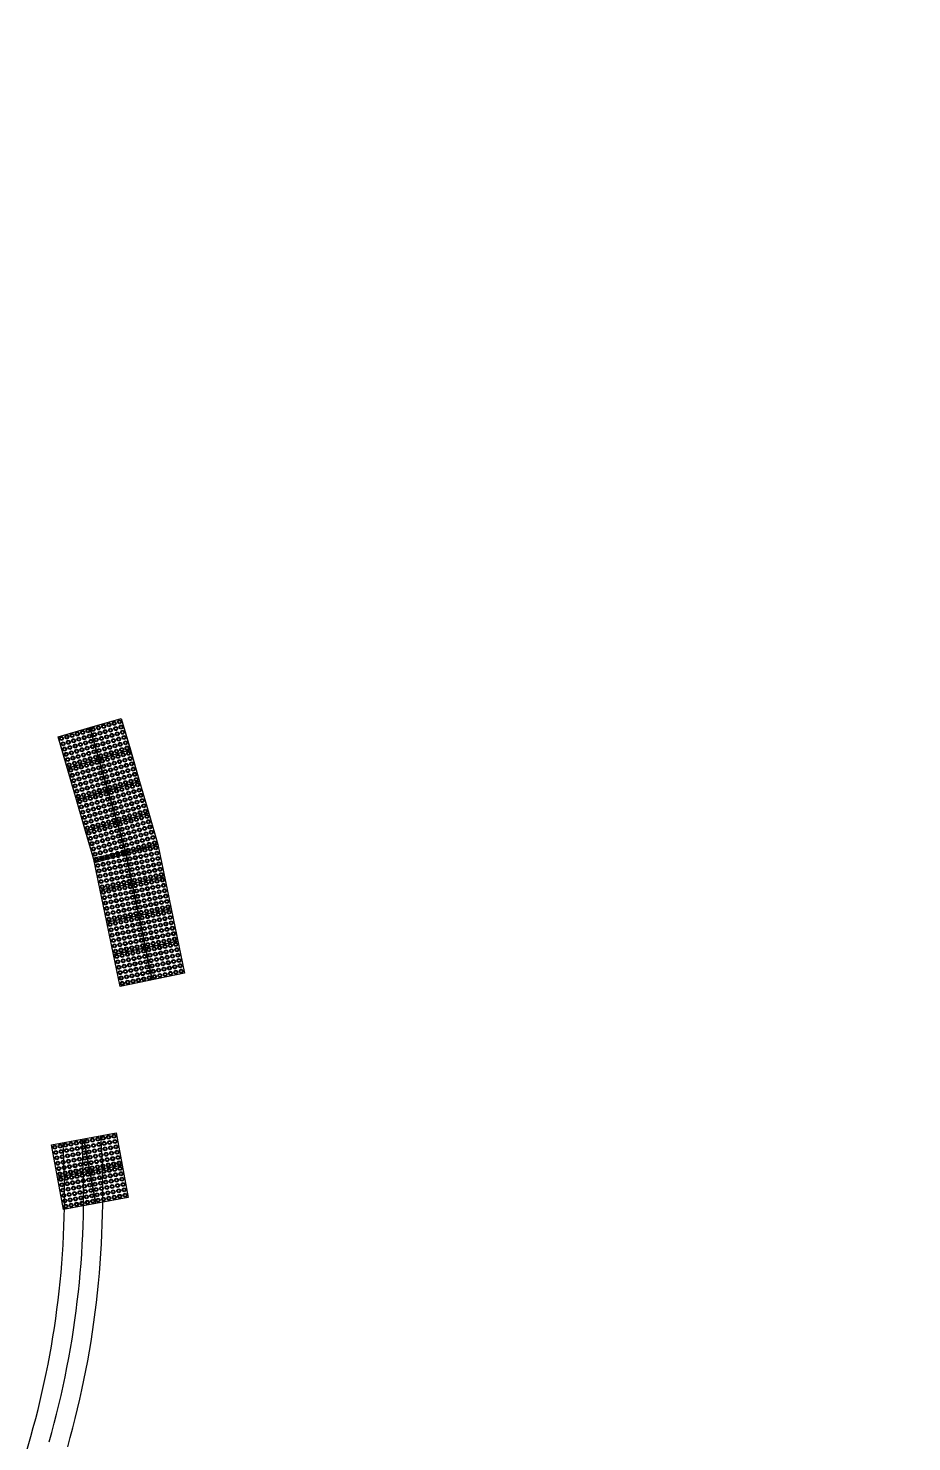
# Model space of a CAD drawing. Header units: millimetres. Extents: x 832728086 to 834530684, y 817551485 to 818349469.
# Drawn here: x 833124077 to 833132149, y 817878820 to 817891729 of the extents above; entities that cross this region are included whole.
import ezdxf

# ---------------------------------------------------------------- set-up
doc = ezdxf.new("R2010")
doc.units = ezdxf.units.MM
doc.header["$LTSCALE"] = 100
doc.layers.add('000-helpline', color=30, linetype='Continuous', lineweight=30, plot=False)
doc.layers.add('000-Tactile-l', color=8, linetype='Continuous')

# ---------------------------------------------------------------- blocks, each defined once
blk = doc.blocks.new('tactile')
at = {"layer": '000-helpline', "ltscale": 0.015}
for points in [[(834271.001, 817938.794), (834270.713, 817938.71), (834270.63, 817938.999), (834270.918, 817939.082)], [(834270.713, 817938.71), (834270.425, 817938.627), (834270.341, 817938.915), (834270.63, 817938.999)], [(834271.085, 817938.506), (834270.796, 817938.422), (834270.713, 817938.71), (834271.001, 817938.794)], [(834270.796, 817938.422), (834270.508, 817938.339), (834270.425, 817938.627), (834270.713, 817938.71)], [(834270.88, 817938.134), (834270.591, 817938.051), (834270.508, 817938.339), (834270.796, 817938.422)], [(834271.168, 817938.217), (834270.88, 817938.134), (834270.796, 817938.422), (834271.085, 817938.506)], [(834271.251, 817937.929), (834270.963, 817937.846), (834270.88, 817938.134), (834271.168, 817938.217)], [(834270.963, 817937.846), (834270.675, 817937.763), (834270.591, 817938.051), (834270.88, 817938.134)], [(834271.312, 817937.635), (834271.018, 817937.575), (834270.957, 817937.868), (834271.251, 817937.929)], [(834271.018, 817937.575), (834270.725, 817937.514), (834270.664, 817937.807), (834270.957, 817937.868)], [(834271.373, 817937.342), (834271.079, 817937.281), (834271.018, 817937.575), (834271.312, 817937.635)], [(834271.079, 817937.281), (834270.786, 817937.22), (834270.725, 817937.514), (834271.018, 817937.575)], [(834271.14, 817936.987), (834270.847, 817936.926), (834270.786, 817937.22), (834271.079, 817937.281)], [(834271.434, 817937.048), (834271.14, 817936.987), (834271.079, 817937.281), (834271.373, 817937.342)], [(834271.201, 817936.693), (834270.907, 817936.632), (834270.847, 817936.926), (834271.14, 817936.987)], [(834271.495, 817936.754), (834271.201, 817936.693), (834271.14, 817936.987), (834271.434, 817937.048)], [(834270.631, 817934.947), (834270.336, 817934.892), (834270.281, 817935.186), (834270.576, 817935.241)], [(834270.926, 817935.001), (834270.631, 817934.947), (834270.576, 817935.241), (834270.871, 817935.296)], [(834270.686, 817934.652), (834270.391, 817934.597), (834270.336, 817934.892), (834270.631, 817934.947)], [(834270.981, 817934.707), (834270.686, 817934.652), (834270.631, 817934.947), (834270.926, 817935.001)]]:
    blk.add_lwpolyline(points, close=True, dxfattribs=at)
at = {"layer": '000-Tactile-l'}
for points in [[(834270.918, 817939.082), (834271.085, 817938.506), (834270.508, 817938.339), (834270.341, 817938.915)], [(834271.085, 817938.506), (834271.251, 817937.929), (834270.675, 817937.763), (834270.508, 817938.339)], [(834271.251, 817937.929), (834271.373, 817937.342), (834270.786, 817937.22), (834270.664, 817937.807)], [(834271.373, 817937.342), (834271.495, 817936.754), (834270.907, 817936.632), (834270.786, 817937.22)], [(834270.871, 817935.296), (834270.981, 817934.707), (834270.391, 817934.597), (834270.281, 817935.186)]]:
    blk.add_lwpolyline(points, close=True, dxfattribs=at)
at = {"layer": '000-Tactile-l', "ltscale": 0.015}
for centre, radius in [((834270.853, 817939.037), 0.0175), ((834270.901, 817939.051), 0.0175), ((834270.901, 817939.051), 0.0125), ((834270.42, 817938.912), 0.0175), ((834270.42, 817938.912), 0.0125), ((834270.468, 817938.926), 0.0175), ((834270.468, 817938.926), 0.0125), ((834270.516, 817938.94), 0.0175), ((834270.516, 817938.94), 0.0125), ((834270.565, 817938.954), 0.0175), ((834270.565, 817938.954), 0.0125), ((834270.578, 817938.906), 0.0175), ((834270.613, 817938.968), 0.0175), ((834270.613, 817938.968), 0.0125), ((834270.626, 817938.92), 0.0175), ((834270.626, 817938.92), 0.0125), ((834270.661, 817938.982), 0.0175), ((834270.661, 817938.982), 0.0125), ((834270.674, 817938.934), 0.0175), ((834270.674, 817938.934), 0.0125), ((834270.709, 817938.995), 0.0175), ((834270.709, 817938.995), 0.0125), ((834270.723, 817938.947), 0.0175), ((834270.723, 817938.947), 0.0125), ((834270.757, 817939.009), 0.0175), ((834270.757, 817939.009), 0.0125), ((834270.771, 817938.961), 0.0175), ((834270.771, 817938.961), 0.0125), ((834270.784, 817938.913), 0.0175), ((834270.784, 817938.913), 0.0125), ((834270.805, 817939.023), 0.0175), ((834270.805, 817939.023), 0.0125), ((834270.819, 817938.975), 0.0175), ((834270.819, 817938.975), 0.0125), ((834270.832, 817938.927), 0.0175), ((834270.832, 817938.927), 0.0125), ((834270.853, 817939.037), 0.0125), ((834270.867, 817938.989), 0.0175), ((834270.867, 817938.989), 0.0125), ((834270.881, 817938.941), 0.0175), ((834270.881, 817938.941), 0.0125), ((834270.915, 817939.003), 0.0175), ((834270.915, 817939.003), 0.0125), ((834270.929, 817938.955), 0.0175), ((834270.929, 817938.955), 0.0125), ((834270.942, 817938.907), 0.0175), ((834270.372, 817938.898), 0.0175), ((834270.372, 817938.898), 0.0125), ((834270.386, 817938.85), 0.0175), ((834270.386, 817938.85), 0.0125), ((834270.4, 817938.802), 0.0175), ((834270.4, 817938.802), 0.0125), ((834270.434, 817938.864), 0.0175), ((834270.434, 817938.864), 0.0125), ((834270.448, 817938.816), 0.0175), ((834270.448, 817938.816), 0.0125), ((834270.482, 817938.878), 0.0175), ((834270.482, 817938.878), 0.0125), ((834270.496, 817938.83), 0.0175), ((834270.496, 817938.83), 0.0125), ((834270.51, 817938.782), 0.0175), ((834270.51, 817938.782), 0.0125), ((834270.53, 817938.892), 0.0175), ((834270.53, 817938.892), 0.0125), ((834270.544, 817938.844), 0.0175), ((834270.544, 817938.844), 0.0125), ((834270.558, 817938.796), 0.0175), ((834270.558, 817938.796), 0.0125), ((834270.578, 817938.906), 0.0125), ((834270.592, 817938.858), 0.0175), ((834270.592, 817938.858), 0.0125), ((834270.606, 817938.81), 0.0175), ((834270.606, 817938.81), 0.0125), ((834270.64, 817938.872), 0.0175), ((834270.64, 817938.872), 0.0125), ((834270.654, 817938.824), 0.0175), ((834270.654, 817938.824), 0.0125), ((834270.688, 817938.886), 0.0175), ((834270.688, 817938.886), 0.0125), ((834270.702, 817938.837), 0.0175), ((834270.702, 817938.837), 0.0125), ((834270.716, 817938.789), 0.0175), ((834270.716, 817938.789), 0.0125), ((834270.736, 817938.899), 0.0175), ((834270.736, 817938.899), 0.0125), ((834270.75, 817938.851), 0.0175), ((834270.75, 817938.851), 0.0125), ((834270.764, 817938.803), 0.0175), ((834270.764, 817938.803), 0.0125), ((834270.798, 817938.865), 0.0175), ((834270.798, 817938.865), 0.0125), ((834270.812, 817938.817), 0.0175), ((834270.812, 817938.817), 0.0125), ((834270.846, 817938.879), 0.0175), ((834270.846, 817938.879), 0.0125), ((834270.86, 817938.831), 0.0175), ((834270.86, 817938.831), 0.0125), ((834270.874, 817938.783), 0.0175), ((834270.874, 817938.783), 0.0125), ((834270.894, 817938.893), 0.0175), ((834270.894, 817938.893), 0.0125), ((834270.908, 817938.845), 0.0175), ((834270.908, 817938.845), 0.0125), ((834270.922, 817938.797), 0.0175), ((834270.922, 817938.797), 0.0125), ((834270.942, 817938.907), 0.0125), ((834270.956, 817938.859), 0.0175), ((834270.956, 817938.859), 0.0125), ((834270.97, 817938.811), 0.0175), ((834270.97, 817938.811), 0.0125), ((834270.414, 817938.754), 0.0175), ((834270.414, 817938.754), 0.0125), ((834270.428, 817938.706), 0.0175), ((834270.428, 817938.706), 0.0125), ((834270.442, 817938.658), 0.0175), ((834270.442, 817938.658), 0.0125), ((834270.462, 817938.768), 0.0175), ((834270.462, 817938.768), 0.0125), ((834270.476, 817938.72), 0.0175), ((834270.476, 817938.72), 0.0125), ((834270.49, 817938.672), 0.0175), ((834270.49, 817938.672), 0.0125), ((834270.524, 817938.734), 0.0175), ((834270.524, 817938.734), 0.0125), ((834270.538, 817938.686), 0.0175), ((834270.538, 817938.686), 0.0125), ((834270.572, 817938.748), 0.0175), ((834270.572, 817938.748), 0.0125), ((834270.586, 817938.7), 0.0175), ((834270.586, 817938.7), 0.0125), ((834270.6, 817938.652), 0.0175), ((834270.62, 817938.762), 0.0175), ((834270.62, 817938.762), 0.0125), ((834270.634, 817938.714), 0.0175), ((834270.634, 817938.714), 0.0125), ((834270.648, 817938.666), 0.0175), ((834270.648, 817938.666), 0.0125), ((834270.668, 817938.776), 0.0175), ((834270.668, 817938.776), 0.0125), ((834270.682, 817938.728), 0.0175), ((834270.682, 817938.728), 0.0125), ((834270.696, 817938.679), 0.0175), ((834270.696, 817938.679), 0.0125), ((834270.73, 817938.741), 0.0175), ((834270.73, 817938.741), 0.0125), ((834270.744, 817938.693), 0.0175), ((834270.744, 817938.693), 0.0125), ((834270.778, 817938.755), 0.0175), ((834270.778, 817938.755), 0.0125), ((834270.792, 817938.707), 0.0175), ((834270.792, 817938.707), 0.0125), ((834270.806, 817938.659), 0.0175), ((834270.806, 817938.659), 0.0125), ((834270.826, 817938.769), 0.0175), ((834270.826, 817938.769), 0.0125), ((834270.84, 817938.721), 0.0175), ((834270.84, 817938.721), 0.0125), ((834270.854, 817938.673), 0.0175), ((834270.854, 817938.673), 0.0125), ((834270.888, 817938.735), 0.0175), ((834270.888, 817938.735), 0.0125), ((834270.902, 817938.687), 0.0175), ((834270.902, 817938.687), 0.0125), ((834270.936, 817938.749), 0.0175), ((834270.936, 817938.749), 0.0125), ((834270.95, 817938.701), 0.0175), ((834270.95, 817938.701), 0.0125), ((834270.964, 817938.653), 0.0175), ((834270.964, 817938.653), 0.0125), ((834270.984, 817938.763), 0.0175), ((834270.984, 817938.763), 0.0125), ((834270.998, 817938.715), 0.0175), ((834270.998, 817938.715), 0.0125), ((834271.012, 817938.667), 0.0175), ((834271.012, 817938.667), 0.0125), ((834270.456, 817938.61), 0.0175), ((834270.456, 817938.61), 0.0125), ((834270.47, 817938.562), 0.0175), ((834270.47, 817938.562), 0.0125), ((834270.504, 817938.624), 0.0175), ((834270.504, 817938.624), 0.0125), ((834270.518, 817938.576), 0.0175), ((834270.518, 817938.576), 0.0125), ((834270.532, 817938.528), 0.0175), ((834270.532, 817938.528), 0.0125), ((834270.552, 817938.638), 0.0175), ((834270.552, 817938.638), 0.0125), ((834270.566, 817938.59), 0.0175), ((834270.566, 817938.59), 0.0125), ((834270.58, 817938.542), 0.0175), ((834270.58, 817938.542), 0.0125), ((834270.6, 817938.652), 0.0125), ((834270.614, 817938.604), 0.0175), ((834270.614, 817938.604), 0.0125), ((834270.628, 817938.556), 0.0175), ((834270.628, 817938.556), 0.0125), ((834270.662, 817938.618), 0.0175), ((834270.662, 817938.618), 0.0125), ((834270.676, 817938.57), 0.0175), ((834270.676, 817938.57), 0.0125), ((834270.69, 817938.522), 0.0175), ((834270.71, 817938.631), 0.0175), ((834270.71, 817938.631), 0.0125), ((834270.724, 817938.583), 0.0175), ((834270.724, 817938.583), 0.0125), ((834270.738, 817938.535), 0.0175), ((834270.738, 817938.535), 0.0125), ((834270.758, 817938.645), 0.0175), ((834270.758, 817938.645), 0.0125), ((834270.772, 817938.597), 0.0175), ((834270.772, 817938.597), 0.0125), ((834270.786, 817938.549), 0.0175), ((834270.786, 817938.549), 0.0125), ((834270.82, 817938.611), 0.0175), ((834270.82, 817938.611), 0.0125), ((834270.834, 817938.563), 0.0175), ((834270.834, 817938.563), 0.0125), ((834270.868, 817938.625), 0.0175), ((834270.868, 817938.625), 0.0125), ((834270.882, 817938.577), 0.0175), ((834270.882, 817938.577), 0.0125), ((834270.896, 817938.529), 0.0175), ((834270.896, 817938.529), 0.0125), ((834270.916, 817938.639), 0.0175), ((834270.916, 817938.639), 0.0125), ((834270.93, 817938.591), 0.0175), ((834270.93, 817938.591), 0.0125), ((834270.944, 817938.543), 0.0175), ((834270.944, 817938.543), 0.0125), ((834270.978, 817938.605), 0.0175), ((834270.978, 817938.605), 0.0125), ((834270.992, 817938.557), 0.0175), ((834270.992, 817938.557), 0.0125), ((834271.026, 817938.619), 0.0175), ((834271.026, 817938.619), 0.0125), ((834271.04, 817938.571), 0.0175), ((834271.04, 817938.571), 0.0125), ((834271.054, 817938.523), 0.0175), ((834270.484, 817938.514), 0.0175), ((834270.484, 817938.514), 0.0125), ((834270.497, 817938.466), 0.0175), ((834270.497, 817938.466), 0.0125), ((834270.511, 817938.418), 0.0175), ((834270.511, 817938.418), 0.0125), ((834270.545, 817938.48), 0.0175), ((834270.545, 817938.48), 0.0125), ((834270.559, 817938.432), 0.0175), ((834270.559, 817938.432), 0.0125), ((834270.593, 817938.494), 0.0175), ((834270.593, 817938.494), 0.0125), ((834270.607, 817938.446), 0.0175), ((834270.607, 817938.446), 0.0125), ((834270.621, 817938.398), 0.0175), ((834270.621, 817938.398), 0.0125), ((834270.642, 817938.508), 0.0175), ((834270.642, 817938.508), 0.0125), ((834270.655, 817938.46), 0.0175), ((834270.655, 817938.46), 0.0125), ((834270.669, 817938.412), 0.0175), ((834270.669, 817938.412), 0.0125), ((834270.69, 817938.522), 0.0125), ((834270.703, 817938.473), 0.0175), ((834270.703, 817938.473), 0.0125), ((834270.717, 817938.425), 0.0175), ((834270.717, 817938.425), 0.0125), ((834270.751, 817938.487), 0.0175), ((834270.751, 817938.487), 0.0125), ((834270.765, 817938.439), 0.0175), ((834270.765, 817938.439), 0.0125), ((834270.779, 817938.391), 0.0175), ((834270.8, 817938.501), 0.0175), ((834270.8, 817938.501), 0.0125), ((834270.813, 817938.453), 0.0175), ((834270.813, 817938.453), 0.0125), ((834270.827, 817938.405), 0.0175), ((834270.827, 817938.405), 0.0125), ((834270.848, 817938.515), 0.0175), ((834270.848, 817938.515), 0.0125), ((834270.861, 817938.467), 0.0175), ((834270.861, 817938.467), 0.0125), ((834270.875, 817938.419), 0.0175), ((834270.875, 817938.419), 0.0125), ((834270.909, 817938.481), 0.0175), ((834270.909, 817938.481), 0.0125), ((834270.923, 817938.433), 0.0175), ((834270.923, 817938.433), 0.0125), ((834270.957, 817938.495), 0.0175), ((834270.957, 817938.495), 0.0125), ((834270.971, 817938.447), 0.0175), ((834270.971, 817938.447), 0.0125), ((834270.985, 817938.399), 0.0175), ((834270.985, 817938.399), 0.0125), ((834271.006, 817938.509), 0.0175), ((834271.006, 817938.509), 0.0125), ((834271.019, 817938.461), 0.0175), ((834271.019, 817938.461), 0.0125), ((834271.033, 817938.413), 0.0175), ((834271.033, 817938.413), 0.0125), ((834271.054, 817938.523), 0.0125), ((834271.067, 817938.475), 0.0175), ((834271.067, 817938.475), 0.0125), ((834271.081, 817938.427), 0.0175), ((834271.081, 817938.427), 0.0125), ((834270.525, 817938.37), 0.0175), ((834270.525, 817938.37), 0.0125), ((834270.539, 817938.322), 0.0175), ((834270.539, 817938.322), 0.0125), ((834270.553, 817938.274), 0.0175), ((834270.553, 817938.274), 0.0125), ((834270.573, 817938.384), 0.0175), ((834270.573, 817938.384), 0.0125), ((834270.587, 817938.336), 0.0175), ((834270.587, 817938.336), 0.0125), ((834270.601, 817938.288), 0.0175), ((834270.601, 817938.288), 0.0125), ((834270.635, 817938.35), 0.0175), ((834270.635, 817938.35), 0.0125), ((834270.649, 817938.302), 0.0175), ((834270.649, 817938.302), 0.0125), ((834270.683, 817938.364), 0.0175), ((834270.683, 817938.364), 0.0125), ((834270.697, 817938.315), 0.0175), ((834270.697, 817938.315), 0.0125), ((834270.711, 817938.267), 0.0175), ((834270.711, 817938.267), 0.0125), ((834270.731, 817938.377), 0.0175), ((834270.731, 817938.377), 0.0125), ((834270.745, 817938.329), 0.0175), ((834270.745, 817938.329), 0.0125), ((834270.759, 817938.281), 0.0175), ((834270.759, 817938.281), 0.0125), ((834270.779, 817938.391), 0.0125), ((834270.793, 817938.343), 0.0175), ((834270.793, 817938.343), 0.0125), ((834270.807, 817938.295), 0.0175), ((834270.807, 817938.295), 0.0125), ((834270.841, 817938.357), 0.0175), ((834270.841, 817938.357), 0.0125), ((834270.855, 817938.309), 0.0175), ((834270.855, 817938.309), 0.0125), ((834270.869, 817938.261), 0.0175), ((834270.889, 817938.371), 0.0175), ((834270.889, 817938.371), 0.0125), ((834270.903, 817938.323), 0.0175), ((834270.903, 817938.323), 0.0125), ((834270.917, 817938.275), 0.0175), ((834270.917, 817938.275), 0.0125), ((834270.937, 817938.385), 0.0175), ((834270.937, 817938.385), 0.0125), ((834270.951, 817938.337), 0.0175), ((834270.951, 817938.337), 0.0125), ((834270.965, 817938.289), 0.0175), ((834270.965, 817938.289), 0.0125), ((834270.999, 817938.351), 0.0175), ((834270.999, 817938.351), 0.0125), ((834271.013, 817938.303), 0.0175), ((834271.013, 817938.303), 0.0125), ((834271.047, 817938.365), 0.0175), ((834271.047, 817938.365), 0.0125), ((834271.061, 817938.317), 0.0175), ((834271.061, 817938.317), 0.0125), ((834271.075, 817938.269), 0.0175), ((834271.075, 817938.269), 0.0125), ((834271.095, 817938.379), 0.0175), ((834271.095, 817938.379), 0.0125), ((834271.109, 817938.331), 0.0175), ((834271.109, 817938.331), 0.0125), ((834271.123, 817938.283), 0.0175), ((834271.123, 817938.283), 0.0125), ((834270.567, 817938.226), 0.0175), ((834270.567, 817938.226), 0.0125), ((834270.581, 817938.178), 0.0175), ((834270.581, 817938.178), 0.0125), ((834270.615, 817938.24), 0.0175), ((834270.615, 817938.24), 0.0125), ((834270.629, 817938.192), 0.0175), ((834270.629, 817938.192), 0.0125), ((834270.643, 817938.144), 0.0175), ((834270.643, 817938.144), 0.0125), ((834270.663, 817938.254), 0.0175), ((834270.663, 817938.254), 0.0125), ((834270.677, 817938.206), 0.0175), ((834270.677, 817938.206), 0.0125), ((834270.691, 817938.158), 0.0175), ((834270.691, 817938.158), 0.0125), ((834270.725, 817938.219), 0.0175), ((834270.725, 817938.219), 0.0125), ((834270.739, 817938.171), 0.0175), ((834270.739, 817938.171), 0.0125), ((834270.773, 817938.233), 0.0175), ((834270.773, 817938.233), 0.0125), ((834270.787, 817938.185), 0.0175), ((834270.787, 817938.185), 0.0125), ((834270.801, 817938.137), 0.0175), ((834270.801, 817938.137), 0.0125), ((834270.821, 817938.247), 0.0175), ((834270.821, 817938.247), 0.0125), ((834270.835, 817938.199), 0.0175), ((834270.835, 817938.199), 0.0125), ((834270.849, 817938.151), 0.0175), ((834270.849, 817938.151), 0.0125), ((834270.869, 817938.261), 0.0125), ((834270.883, 817938.213), 0.0175), ((834270.883, 817938.213), 0.0125), ((834270.897, 817938.165), 0.0175), ((834270.897, 817938.165), 0.0125), ((834270.931, 817938.227), 0.0175), ((834270.931, 817938.227), 0.0125), ((834270.945, 817938.179), 0.0175), ((834270.945, 817938.179), 0.0125), ((834270.959, 817938.131), 0.0175), ((834270.979, 817938.241), 0.0175), ((834270.979, 817938.241), 0.0125), ((834270.993, 817938.193), 0.0175), ((834270.993, 817938.193), 0.0125), ((834271.007, 817938.145), 0.0175), ((834271.007, 817938.145), 0.0125), ((834271.027, 817938.255), 0.0175), ((834271.027, 817938.255), 0.0125), ((834271.041, 817938.207), 0.0175), ((834271.041, 817938.207), 0.0125), ((834271.055, 817938.159), 0.0175), ((834271.055, 817938.159), 0.0125), ((834271.089, 817938.221), 0.0175), ((834271.089, 817938.221), 0.0125), ((834271.103, 817938.173), 0.0175), ((834271.103, 817938.173), 0.0125), ((834271.137, 817938.234), 0.0175), ((834271.137, 817938.234), 0.0125), ((834271.151, 817938.186), 0.0175), ((834271.151, 817938.186), 0.0125), ((834271.165, 817938.138), 0.0175), ((834271.165, 817938.138), 0.0125), ((834270.595, 817938.13), 0.0175), ((834270.595, 817938.13), 0.0125), ((834270.609, 817938.082), 0.0175), ((834270.609, 817938.082), 0.0125), ((834270.622, 817938.034), 0.0175), ((834270.622, 817938.034), 0.0125), ((834270.657, 817938.096), 0.0175), ((834270.657, 817938.096), 0.0125), ((834270.67, 817938.048), 0.0175), ((834270.67, 817938.048), 0.0125), ((834270.705, 817938.109), 0.0175), ((834270.705, 817938.109), 0.0125), ((834270.719, 817938.061), 0.0175), ((834270.719, 817938.061), 0.0125), ((834270.732, 817938.013), 0.0175), ((834270.732, 817938.013), 0.0125), ((834270.753, 817938.123), 0.0175), ((834270.753, 817938.123), 0.0125), ((834270.767, 817938.075), 0.0175), ((834270.767, 817938.075), 0.0125), ((834270.78, 817938.027), 0.0175), ((834270.78, 817938.027), 0.0125), ((834270.815, 817938.089), 0.0175), ((834270.815, 817938.089), 0.0125), ((834270.828, 817938.041), 0.0175), ((834270.828, 817938.041), 0.0125), ((834270.863, 817938.103), 0.0175), ((834270.863, 817938.103), 0.0125), ((834270.876, 817938.055), 0.0175), ((834270.876, 817938.055), 0.0125), ((834270.89, 817938.007), 0.0175), ((834270.89, 817938.007), 0.0125), ((834270.911, 817938.117), 0.0175), ((834270.911, 817938.117), 0.0125), ((834270.925, 817938.069), 0.0175), ((834270.925, 817938.069), 0.0125), ((834270.938, 817938.021), 0.0175), ((834270.938, 817938.021), 0.0125), ((834270.959, 817938.131), 0.0125), ((834270.973, 817938.083), 0.0175), ((834270.973, 817938.083), 0.0125), ((834270.986, 817938.035), 0.0175), ((834270.986, 817938.035), 0.0125), ((834271.021, 817938.097), 0.0175), ((834271.021, 817938.097), 0.0125), ((834271.034, 817938.049), 0.0175), ((834271.034, 817938.049), 0.0125), ((834271.069, 817938.111), 0.0175), ((834271.069, 817938.111), 0.0125), ((834271.083, 817938.063), 0.0175), ((834271.083, 817938.063), 0.0125), ((834271.096, 817938.015), 0.0175), ((834271.096, 817938.015), 0.0125), ((834271.117, 817938.125), 0.0175), ((834271.117, 817938.125), 0.0125), ((834271.131, 817938.077), 0.0175), ((834271.131, 817938.077), 0.0125), ((834271.144, 817938.028), 0.0175), ((834271.144, 817938.028), 0.0125), ((834271.179, 817938.09), 0.0175), ((834271.179, 817938.09), 0.0125), ((834271.192, 817938.042), 0.0175), ((834271.192, 817938.042), 0.0125), ((834270.636, 817937.986), 0.0175), ((834270.636, 817937.986), 0.0125), ((834270.65, 817937.938), 0.0175), ((834270.65, 817937.938), 0.0125), ((834270.664, 817937.89), 0.0175), ((834270.664, 817937.89), 0.0125), ((834270.684, 817938), 0.0175), ((834270.684, 817938), 0.0125), ((834270.698, 817937.951), 0.0175), ((834270.698, 817937.951), 0.0125), ((834270.712, 817937.903), 0.0175), ((834270.712, 817937.903), 0.0125), ((834270.746, 817937.965), 0.0175), ((834270.746, 817937.965), 0.0125), ((834270.76, 817937.917), 0.0175), ((834270.76, 817937.917), 0.0125), ((834270.794, 817937.979), 0.0175), ((834270.794, 817937.979), 0.0125), ((834270.808, 817937.931), 0.0175), ((834270.808, 817937.931), 0.0125), ((834270.822, 817937.883), 0.0175), ((834270.822, 817937.883), 0.0125), ((834270.842, 817937.993), 0.0175), ((834270.842, 817937.993), 0.0125), ((834270.856, 817937.945), 0.0175), ((834270.856, 817937.945), 0.0125), ((834270.87, 817937.897), 0.0175), ((834270.87, 817937.897), 0.0125), ((834270.904, 817937.959), 0.0175), ((834270.904, 817937.959), 0.0125), ((834270.918, 817937.911), 0.0175), ((834270.918, 817937.911), 0.0125), ((834270.952, 817937.973), 0.0175), ((834270.952, 817937.973), 0.0125), ((834270.966, 817937.925), 0.0175), ((834270.966, 817937.925), 0.0125), ((834270.98, 817937.877), 0.0175), ((834271, 817937.987), 0.0175), ((834271, 817937.987), 0.0125), ((834271.014, 817937.939), 0.0175), ((834271.014, 817937.939), 0.0125), ((834271.028, 817937.891), 0.0175), ((834271.028, 817937.891), 0.0125), ((834271.048, 817938.001), 0.0175), ((834271.048, 817938.001), 0.0125), ((834271.062, 817937.953), 0.0175), ((834271.062, 817937.953), 0.0125), ((834271.076, 817937.905), 0.0175), ((834271.076, 817937.905), 0.0125), ((834271.11, 817937.967), 0.0175), ((834271.11, 817937.967), 0.0125), ((834271.124, 817937.919), 0.0175), ((834271.124, 817937.919), 0.0125), ((834271.134, 817937.879), 0.0175), ((834271.134, 817937.879), 0.0125), ((834271.158, 817937.98), 0.0175), ((834271.158, 817937.98), 0.0125), ((834271.172, 817937.932), 0.0175), ((834271.172, 817937.932), 0.0125), ((834271.183, 817937.89), 0.0175), ((834271.183, 817937.89), 0.0125), ((834271.206, 817937.994), 0.0175), ((834271.206, 817937.994), 0.0125), ((834271.22, 817937.946), 0.0175), ((834271.22, 817937.946), 0.0125), ((834271.232, 817937.9), 0.0175), ((834271.232, 817937.9), 0.0125), ((834270.678, 817937.842), 0.0175), ((834270.678, 817937.842), 0.0125), ((834270.692, 817937.793), 0.0175), ((834270.693, 817937.788), 0.0175), ((834270.692, 817937.793), 0.0125), ((834270.693, 817937.788), 0.0125), ((834270.726, 817937.855), 0.0175), ((834270.726, 817937.855), 0.0125), ((834270.74, 817937.807), 0.0175), ((834270.742, 817937.798), 0.0175), ((834270.74, 817937.807), 0.0125), ((834270.742, 817937.798), 0.0125), ((834270.752, 817937.749), 0.0175), ((834270.752, 817937.749), 0.0125), ((834270.774, 817937.869), 0.0175), ((834270.774, 817937.869), 0.0125), ((834270.788, 817937.821), 0.0175), ((834270.791, 817937.808), 0.0175), ((834270.788, 817937.821), 0.0125), ((834270.791, 817937.808), 0.0125), ((834270.801, 817937.759), 0.0175), ((834270.801, 817937.759), 0.0125), ((834270.836, 817937.835), 0.0175), ((834270.84, 817937.818), 0.0175), ((834270.836, 817937.835), 0.0125), ((834270.84, 817937.818), 0.0125), ((834270.85, 817937.769), 0.0175), ((834270.85, 817937.769), 0.0125), ((834270.884, 817937.849), 0.0175), ((834270.884, 817937.849), 0.0125), ((834270.889, 817937.829), 0.0175), ((834270.889, 817937.829), 0.0125), ((834270.899, 817937.78), 0.0175), ((834270.899, 817937.78), 0.0125), ((834270.932, 817937.863), 0.0175), ((834270.932, 817937.863), 0.0125), ((834270.938, 817937.839), 0.0175), ((834270.938, 817937.839), 0.0125), ((834270.948, 817937.79), 0.0175), ((834270.948, 817937.79), 0.0125), ((834270.98, 817937.877), 0.0125), ((834270.987, 817937.849), 0.0175), ((834270.987, 817937.849), 0.0125), ((834270.997, 817937.8), 0.0175), ((834270.997, 817937.8), 0.0125), ((834271.007, 817937.751), 0.0175), ((834271.007, 817937.751), 0.0125), ((834271.036, 817937.859), 0.0175), ((834271.036, 817937.859), 0.0125), ((834271.046, 817937.81), 0.0175), ((834271.046, 817937.81), 0.0125), ((834271.056, 817937.761), 0.0175), ((834271.056, 817937.761), 0.0125), ((834271.085, 817937.869), 0.0175), ((834271.085, 817937.869), 0.0125), ((834271.095, 817937.82), 0.0175), ((834271.095, 817937.82), 0.0125), ((834271.105, 817937.771), 0.0175), ((834271.105, 817937.771), 0.0125), ((834271.144, 817937.83), 0.0175), ((834271.144, 817937.83), 0.0125), ((834271.154, 817937.781), 0.0175), ((834271.154, 817937.781), 0.0125), ((834271.193, 817937.841), 0.0175), ((834271.193, 817937.841), 0.0125), ((834271.203, 817937.792), 0.0175), ((834271.203, 817937.792), 0.0125), ((834271.242, 817937.851), 0.0175), ((834271.242, 817937.851), 0.0125), ((834271.252, 817937.802), 0.0175), ((834271.252, 817937.802), 0.0125), ((834271.262, 817937.753), 0.0175), ((834271.262, 817937.753), 0.0125), ((834270.703, 817937.739), 0.0175), ((834270.703, 817937.739), 0.0125), ((834270.714, 817937.69), 0.0175), ((834270.714, 817937.69), 0.0125), ((834270.724, 817937.641), 0.0175), ((834270.724, 817937.641), 0.0125), ((834270.763, 817937.7), 0.0175), ((834270.763, 817937.7), 0.0125), ((834270.773, 817937.651), 0.0175), ((834270.773, 817937.651), 0.0125), ((834270.811, 817937.71), 0.0175), ((834270.811, 817937.71), 0.0125), ((834270.822, 817937.661), 0.0175), ((834270.822, 817937.661), 0.0125), ((834270.86, 817937.721), 0.0175), ((834270.86, 817937.721), 0.0125), ((834270.871, 817937.672), 0.0175), ((834270.871, 817937.672), 0.0125), ((834270.881, 817937.623), 0.0175), ((834270.881, 817937.623), 0.0125), ((834270.909, 817937.731), 0.0175), ((834270.909, 817937.731), 0.0125), ((834270.92, 817937.682), 0.0175), ((834270.92, 817937.682), 0.0125), ((834270.93, 817937.633), 0.0175), ((834270.93, 817937.633), 0.0125), ((834270.958, 817937.741), 0.0175), ((834270.958, 817937.741), 0.0125), ((834270.968, 817937.692), 0.0175), ((834270.968, 817937.692), 0.0125), ((834270.979, 817937.643), 0.0175), ((834270.979, 817937.643), 0.0125), ((834271.017, 817937.702), 0.0175), ((834271.017, 817937.702), 0.0125), ((834271.028, 817937.653), 0.0175), ((834271.028, 817937.653), 0.0125), ((834271.066, 817937.712), 0.0175), ((834271.066, 817937.712), 0.0125), ((834271.077, 817937.663), 0.0175), ((834271.077, 817937.663), 0.0125), ((834271.087, 817937.614), 0.0175), ((834271.115, 817937.722), 0.0175), ((834271.115, 817937.722), 0.0125), ((834271.126, 817937.673), 0.0175), ((834271.126, 817937.673), 0.0125), ((834271.136, 817937.624), 0.0175), ((834271.136, 817937.624), 0.0125), ((834271.164, 817937.732), 0.0175), ((834271.164, 817937.732), 0.0125), ((834271.174, 817937.684), 0.0175), ((834271.174, 817937.684), 0.0125), ((834271.185, 817937.635), 0.0175), ((834271.185, 817937.635), 0.0125), ((834271.213, 817937.743), 0.0175), ((834271.213, 817937.743), 0.0125), ((834271.223, 817937.694), 0.0175), ((834271.223, 817937.694), 0.0125), ((834271.234, 817937.645), 0.0175), ((834271.234, 817937.645), 0.0125), ((834271.272, 817937.704), 0.0175), ((834271.272, 817937.704), 0.0125), ((834271.283, 817937.655), 0.0175), ((834271.283, 817937.655), 0.0125), ((834270.734, 817937.592), 0.0175), ((834270.734, 817937.592), 0.0125), ((834270.744, 817937.543), 0.0175), ((834270.744, 817937.543), 0.0125), ((834270.754, 817937.494), 0.0175), ((834270.754, 817937.494), 0.0125), ((834270.783, 817937.602), 0.0175), ((834270.783, 817937.602), 0.0125), ((834270.793, 817937.553), 0.0175), ((834270.793, 817937.553), 0.0125), ((834270.803, 817937.504), 0.0175), ((834270.803, 817937.504), 0.0125), ((834270.832, 817937.612), 0.0175), ((834270.832, 817937.612), 0.0125), ((834270.842, 817937.563), 0.0175), ((834270.842, 817937.563), 0.0125), ((834270.852, 817937.515), 0.0175), ((834270.852, 817937.515), 0.0125), ((834270.891, 817937.574), 0.0175), ((834270.891, 817937.574), 0.0125), ((834270.901, 817937.525), 0.0175), ((834270.901, 817937.525), 0.0125), ((834270.94, 817937.584), 0.0175), ((834270.94, 817937.584), 0.0125), ((834270.95, 817937.535), 0.0175), ((834270.95, 817937.535), 0.0125), ((834270.96, 817937.486), 0.0175), ((834270.989, 817937.594), 0.0175), ((834270.989, 817937.594), 0.0125), ((834270.999, 817937.545), 0.0175), ((834270.999, 817937.545), 0.0125), ((834271.009, 817937.496), 0.0175), ((834271.009, 817937.496), 0.0125), ((834271.038, 817937.604), 0.0175), ((834271.038, 817937.604), 0.0125), ((834271.048, 817937.555), 0.0175), ((834271.048, 817937.555), 0.0125), ((834271.058, 817937.506), 0.0175), ((834271.058, 817937.506), 0.0125), ((834271.087, 817937.614), 0.0125), ((834271.097, 817937.565), 0.0175), ((834271.097, 817937.565), 0.0125), ((834271.107, 817937.516), 0.0175), ((834271.107, 817937.516), 0.0125), ((834271.146, 817937.575), 0.0175), ((834271.146, 817937.575), 0.0125), ((834271.156, 817937.527), 0.0175), ((834271.156, 817937.527), 0.0125), ((834271.195, 817937.586), 0.0175), ((834271.195, 817937.586), 0.0125), ((834271.205, 817937.537), 0.0175), ((834271.205, 817937.537), 0.0125), ((834271.215, 817937.488), 0.0175), ((834271.244, 817937.596), 0.0175), ((834271.244, 817937.596), 0.0125), ((834271.254, 817937.547), 0.0175), ((834271.254, 817937.547), 0.0125), ((834271.264, 817937.498), 0.0175), ((834271.264, 817937.498), 0.0125), ((834271.293, 817937.606), 0.0175), ((834271.293, 817937.606), 0.0125), ((834271.303, 817937.557), 0.0175), ((834271.303, 817937.557), 0.0125), ((834271.313, 817937.508), 0.0175), ((834271.313, 817937.508), 0.0125), ((834270.764, 817937.445), 0.0175), ((834270.764, 817937.445), 0.0125), ((834270.774, 817937.396), 0.0175), ((834270.774, 817937.396), 0.0125), ((834270.813, 817937.455), 0.0175), ((834270.813, 817937.455), 0.0125), ((834270.823, 817937.406), 0.0175), ((834270.823, 817937.406), 0.0125), ((834270.834, 817937.358), 0.0175), ((834270.862, 817937.466), 0.0175), ((834270.862, 817937.466), 0.0125), ((834270.872, 817937.417), 0.0175), ((834270.872, 817937.417), 0.0125), ((834270.883, 817937.368), 0.0175), ((834270.883, 817937.368), 0.0125), ((834270.911, 817937.476), 0.0175), ((834270.911, 817937.476), 0.0125), ((834270.921, 817937.427), 0.0175), ((834270.921, 817937.427), 0.0125), ((834270.931, 817937.378), 0.0175), ((834270.931, 817937.378), 0.0125), ((834270.96, 817937.486), 0.0125), ((834270.97, 817937.437), 0.0175), ((834270.97, 817937.437), 0.0125), ((834270.98, 817937.388), 0.0175), ((834270.98, 817937.388), 0.0125), ((834271.019, 817937.447), 0.0175), ((834271.019, 817937.447), 0.0125), ((834271.029, 817937.398), 0.0175), ((834271.029, 817937.398), 0.0125), ((834271.068, 817937.457), 0.0175), ((834271.068, 817937.457), 0.0125), ((834271.078, 817937.408), 0.0175), ((834271.078, 817937.408), 0.0125), ((834271.089, 817937.359), 0.0175), ((834271.117, 817937.467), 0.0175), ((834271.117, 817937.467), 0.0125), ((834271.127, 817937.418), 0.0175), ((834271.127, 817937.418), 0.0125), ((834271.137, 817937.369), 0.0175), ((834271.137, 817937.369), 0.0125), ((834271.166, 817937.478), 0.0175), ((834271.166, 817937.478), 0.0125), ((834271.176, 817937.429), 0.0175), ((834271.176, 817937.429), 0.0125), ((834271.186, 817937.38), 0.0175), ((834271.186, 817937.38), 0.0125), ((834271.215, 817937.488), 0.0125), ((834271.225, 817937.439), 0.0175), ((834271.225, 817937.439), 0.0125), ((834271.235, 817937.39), 0.0175), ((834271.235, 817937.39), 0.0125), ((834271.274, 817937.449), 0.0175), ((834271.274, 817937.449), 0.0125), ((834271.284, 817937.4), 0.0175), ((834271.284, 817937.4), 0.0125), ((834271.323, 817937.459), 0.0175), ((834271.323, 817937.459), 0.0125), ((834271.333, 817937.41), 0.0175), ((834271.333, 817937.41), 0.0125), ((834271.343, 817937.361), 0.0175), ((834271.343, 817937.361), 0.0125), ((834270.785, 817937.347), 0.0175), ((834270.785, 817937.347), 0.0125), ((834270.795, 817937.298), 0.0175), ((834270.795, 817937.298), 0.0125), ((834270.805, 817937.249), 0.0175), ((834270.805, 817937.249), 0.0125), ((834270.834, 817937.358), 0.0125), ((834270.844, 817937.309), 0.0175), ((834270.844, 817937.309), 0.0125), ((834270.854, 817937.26), 0.0175), ((834270.854, 817937.26), 0.0125), ((834270.893, 817937.319), 0.0175), ((834270.893, 817937.319), 0.0125), ((834270.903, 817937.27), 0.0175), ((834270.903, 817937.27), 0.0125), ((834270.942, 817937.329), 0.0175), ((834270.942, 817937.329), 0.0125), ((834270.952, 817937.28), 0.0175), ((834270.952, 817937.28), 0.0125), ((834270.962, 817937.231), 0.0175), ((834270.991, 817937.339), 0.0175), ((834270.991, 817937.339), 0.0125), ((834271.001, 817937.29), 0.0175), ((834271.001, 817937.29), 0.0125), ((834271.011, 817937.241), 0.0175), ((834271.011, 817937.241), 0.0125), ((834271.04, 817937.349), 0.0175), ((834271.04, 817937.349), 0.0125), ((834271.05, 817937.3), 0.0175), ((834271.05, 817937.3), 0.0125), ((834271.06, 817937.251), 0.0175), ((834271.06, 817937.251), 0.0125), ((834271.089, 817937.359), 0.0125), ((834271.099, 817937.31), 0.0175), ((834271.099, 817937.31), 0.0125), ((834271.109, 817937.261), 0.0175), ((834271.109, 817937.261), 0.0125), ((834271.148, 817937.321), 0.0175), ((834271.148, 817937.321), 0.0125), ((834271.158, 817937.271), 0.0175), ((834271.158, 817937.271), 0.0125), ((834271.197, 817937.331), 0.0175), ((834271.197, 817937.331), 0.0125), ((834271.207, 817937.282), 0.0175), ((834271.207, 817937.282), 0.0125), ((834271.217, 817937.233), 0.0175), ((834271.217, 817937.233), 0.0125), ((834271.246, 817937.341), 0.0175), ((834271.246, 817937.341), 0.0125), ((834271.256, 817937.292), 0.0175), ((834271.256, 817937.292), 0.0125), ((834271.266, 817937.243), 0.0175), ((834271.266, 817937.243), 0.0125), ((834271.295, 817937.351), 0.0175), ((834271.295, 817937.351), 0.0125), ((834271.305, 817937.302), 0.0175), ((834271.305, 817937.302), 0.0125), ((834271.315, 817937.253), 0.0175), ((834271.315, 817937.253), 0.0125), ((834271.354, 817937.312), 0.0175), ((834271.354, 817937.312), 0.0125), ((834271.364, 817937.263), 0.0175), ((834271.364, 817937.263), 0.0125), ((834270.815, 817937.2), 0.0175), ((834270.815, 817937.2), 0.0125), ((834270.825, 817937.151), 0.0175), ((834270.825, 817937.151), 0.0125), ((834270.835, 817937.102), 0.0175), ((834270.864, 817937.211), 0.0175), ((834270.864, 817937.211), 0.0125), ((834270.874, 817937.162), 0.0175), ((834270.874, 817937.162), 0.0125), ((834270.884, 817937.113), 0.0175), ((834270.884, 817937.113), 0.0125), ((834270.913, 817937.221), 0.0175), ((834270.913, 817937.221), 0.0125), ((834270.923, 817937.172), 0.0175), ((834270.923, 817937.172), 0.0125), ((834270.933, 817937.123), 0.0175), ((834270.933, 817937.123), 0.0125), ((834270.962, 817937.231), 0.0125), ((834270.972, 817937.182), 0.0175), ((834270.972, 817937.182), 0.0125), ((834270.982, 817937.133), 0.0175), ((834270.982, 817937.133), 0.0125), ((834271.021, 817937.192), 0.0175), ((834271.021, 817937.192), 0.0125), ((834271.031, 817937.143), 0.0175), ((834271.031, 817937.143), 0.0125), ((834271.07, 817937.202), 0.0175), ((834271.07, 817937.202), 0.0125), ((834271.08, 817937.153), 0.0175), ((834271.08, 817937.153), 0.0125), ((834271.09, 817937.104), 0.0175), ((834271.09, 817937.104), 0.0125), ((834271.119, 817937.212), 0.0175), ((834271.119, 817937.212), 0.0125), ((834271.129, 817937.163), 0.0175), ((834271.129, 817937.163), 0.0125), ((834271.139, 817937.114), 0.0175), ((834271.139, 817937.114), 0.0125), ((834271.168, 817937.223), 0.0175), ((834271.168, 817937.223), 0.0125), ((834271.178, 817937.174), 0.0175), ((834271.178, 817937.174), 0.0125), ((834271.188, 817937.125), 0.0175), ((834271.188, 817937.125), 0.0125), ((834271.227, 817937.184), 0.0175), ((834271.227, 817937.184), 0.0125), ((834271.237, 817937.135), 0.0175), ((834271.237, 817937.135), 0.0125), ((834271.276, 817937.194), 0.0175), ((834271.276, 817937.194), 0.0125), ((834271.286, 817937.145), 0.0175), ((834271.286, 817937.145), 0.0125), ((834271.325, 817937.204), 0.0175), ((834271.325, 817937.204), 0.0125), ((834271.335, 817937.155), 0.0175), ((834271.335, 817937.155), 0.0125), ((834271.345, 817937.106), 0.0175), ((834271.345, 817937.106), 0.0125), ((834271.374, 817937.214), 0.0175), ((834271.374, 817937.214), 0.0125), ((834271.384, 817937.165), 0.0175), ((834271.384, 817937.165), 0.0125), ((834271.394, 817937.116), 0.0175), ((834271.394, 817937.116), 0.0125), ((834270.835, 817937.102), 0.0125), ((834270.846, 817937.054), 0.0175), ((834270.846, 817937.054), 0.0125), ((834270.856, 817937.005), 0.0175), ((834270.856, 817937.005), 0.0125), ((834270.895, 817937.064), 0.0175), ((834270.895, 817937.064), 0.0125), ((834270.905, 817937.015), 0.0175), ((834270.905, 817937.015), 0.0125), ((834270.944, 817937.074), 0.0175), ((834270.944, 817937.074), 0.0125), ((834270.954, 817937.025), 0.0175), ((834270.954, 817937.025), 0.0125), ((834270.964, 817936.976), 0.0175), ((834270.964, 817936.976), 0.0125), ((834270.992, 817937.084), 0.0175), ((834270.992, 817937.084), 0.0125), ((834271.003, 817937.035), 0.0175), ((834271.003, 817937.035), 0.0125), ((834271.013, 817936.986), 0.0175), ((834271.013, 817936.986), 0.0125), ((834271.041, 817937.094), 0.0175), ((834271.041, 817937.094), 0.0125), ((834271.052, 817937.045), 0.0175), ((834271.052, 817937.045), 0.0125), ((834271.062, 817936.996), 0.0175), ((834271.062, 817936.996), 0.0125), ((834271.101, 817937.055), 0.0175), ((834271.101, 817937.055), 0.0125), ((834271.111, 817937.006), 0.0175), ((834271.111, 817937.006), 0.0125), ((834271.149, 817937.065), 0.0175), ((834271.149, 817937.065), 0.0125), ((834271.16, 817937.017), 0.0175), ((834271.16, 817937.017), 0.0125), ((834271.198, 817937.076), 0.0175), ((834271.198, 817937.076), 0.0125), ((834271.209, 817937.027), 0.0175), ((834271.209, 817937.027), 0.0125), ((834271.219, 817936.978), 0.0175), ((834271.219, 817936.978), 0.0125), ((834271.247, 817937.086), 0.0175), ((834271.247, 817937.086), 0.0125), ((834271.258, 817937.037), 0.0175), ((834271.258, 817937.037), 0.0125), ((834271.268, 817936.988), 0.0175), ((834271.268, 817936.988), 0.0125), ((834271.296, 817937.096), 0.0175), ((834271.296, 817937.096), 0.0125), ((834271.307, 817937.047), 0.0175), ((834271.307, 817937.047), 0.0125), ((834271.317, 817936.998), 0.0175), ((834271.317, 817936.998), 0.0125), ((834271.355, 817937.057), 0.0175), ((834271.355, 817937.057), 0.0125), ((834271.366, 817937.008), 0.0175), ((834271.366, 817937.008), 0.0125), ((834271.404, 817937.067), 0.0175), ((834271.404, 817937.067), 0.0125), ((834271.415, 817937.018), 0.0175), ((834271.415, 817937.018), 0.0125), ((834271.425, 817936.969), 0.0175), ((834270.866, 817936.956), 0.0175), ((834270.866, 817936.956), 0.0125), ((834270.876, 817936.907), 0.0175), ((834270.876, 817936.907), 0.0125), ((834270.886, 817936.858), 0.0175), ((834270.886, 817936.858), 0.0125), ((834270.915, 817936.966), 0.0175), ((834270.915, 817936.966), 0.0125), ((834270.925, 817936.917), 0.0175), ((834270.925, 817936.917), 0.0125), ((834270.935, 817936.868), 0.0175), ((834270.935, 817936.868), 0.0125), ((834270.974, 817936.927), 0.0175), ((834270.974, 817936.927), 0.0125), ((834270.984, 817936.878), 0.0175), ((834270.984, 817936.878), 0.0125), ((834271.023, 817936.937), 0.0175), ((834271.023, 817936.937), 0.0125), ((834271.033, 817936.888), 0.0175), ((834271.033, 817936.888), 0.0125), ((834271.072, 817936.947), 0.0175), ((834271.072, 817936.947), 0.0125), ((834271.082, 817936.898), 0.0175), ((834271.082, 817936.898), 0.0125), ((834271.092, 817936.849), 0.0175), ((834271.092, 817936.849), 0.0125), ((834271.121, 817936.957), 0.0175), ((834271.121, 817936.957), 0.0125), ((834271.131, 817936.908), 0.0175), ((834271.131, 817936.908), 0.0125), ((834271.141, 817936.859), 0.0175), ((834271.141, 817936.859), 0.0125), ((834271.17, 817936.968), 0.0175), ((834271.17, 817936.968), 0.0125), ((834271.18, 817936.919), 0.0175), ((834271.18, 817936.919), 0.0125), ((834271.19, 817936.87), 0.0175), ((834271.19, 817936.87), 0.0125), ((834271.229, 817936.929), 0.0175), ((834271.229, 817936.929), 0.0125), ((834271.239, 817936.88), 0.0175), ((834271.239, 817936.88), 0.0125), ((834271.278, 817936.939), 0.0175), ((834271.278, 817936.939), 0.0125), ((834271.288, 817936.89), 0.0175), ((834271.288, 817936.89), 0.0125), ((834271.298, 817936.841), 0.0175), ((834271.327, 817936.949), 0.0175), ((834271.327, 817936.949), 0.0125), ((834271.337, 817936.9), 0.0175), ((834271.337, 817936.9), 0.0125), ((834271.347, 817936.851), 0.0175), ((834271.347, 817936.851), 0.0125), ((834271.376, 817936.959), 0.0175), ((834271.376, 817936.959), 0.0125), ((834271.386, 817936.91), 0.0175), ((834271.386, 817936.91), 0.0125), ((834271.396, 817936.861), 0.0175), ((834271.396, 817936.861), 0.0125), ((834271.425, 817936.969), 0.0125), ((834271.435, 817936.92), 0.0175), ((834271.435, 817936.92), 0.0125), ((834271.445, 817936.871), 0.0175), ((834271.445, 817936.871), 0.0125), ((834270.896, 817936.809), 0.0175), ((834270.896, 817936.809), 0.0125), ((834270.907, 817936.76), 0.0175), ((834270.907, 817936.76), 0.0125), ((834270.917, 817936.711), 0.0175), ((834270.945, 817936.819), 0.0175), ((834270.945, 817936.819), 0.0125), ((834270.955, 817936.77), 0.0175), ((834270.955, 817936.77), 0.0125), ((834270.966, 817936.721), 0.0175), ((834270.966, 817936.721), 0.0125), ((834270.994, 817936.829), 0.0175), ((834270.994, 817936.829), 0.0125), ((834271.004, 817936.78), 0.0175), ((834271.004, 817936.78), 0.0125), ((834271.015, 817936.731), 0.0175), ((834271.015, 817936.731), 0.0125), ((834271.043, 817936.839), 0.0175), ((834271.043, 817936.839), 0.0125), ((834271.053, 817936.79), 0.0175), ((834271.053, 817936.79), 0.0125), ((834271.064, 817936.741), 0.0175), ((834271.064, 817936.741), 0.0125), ((834271.102, 817936.8), 0.0175), ((834271.102, 817936.8), 0.0125), ((834271.113, 817936.751), 0.0175), ((834271.113, 817936.751), 0.0125), ((834271.151, 817936.811), 0.0175), ((834271.151, 817936.811), 0.0125), ((834271.161, 817936.762), 0.0175), ((834271.161, 817936.762), 0.0125), ((834271.172, 817936.713), 0.0175), ((834271.2, 817936.821), 0.0175), ((834271.2, 817936.821), 0.0125), ((834271.21, 817936.772), 0.0175), ((834271.21, 817936.772), 0.0125), ((834271.221, 817936.723), 0.0175), ((834271.221, 817936.723), 0.0125), ((834271.249, 817936.831), 0.0175), ((834271.249, 817936.831), 0.0125), ((834271.259, 817936.782), 0.0175), ((834271.259, 817936.782), 0.0125), ((834271.27, 817936.733), 0.0175), ((834271.27, 817936.733), 0.0125), ((834271.298, 817936.841), 0.0125), ((834271.308, 817936.792), 0.0175), ((834271.308, 817936.792), 0.0125), ((834271.318, 817936.743), 0.0175), ((834271.318, 817936.743), 0.0125), ((834271.357, 817936.802), 0.0175), ((834271.357, 817936.802), 0.0125), ((834271.367, 817936.753), 0.0175), ((834271.367, 817936.753), 0.0125), ((834271.406, 817936.812), 0.0175), ((834271.406, 817936.812), 0.0125), ((834271.416, 817936.763), 0.0175), ((834271.416, 817936.763), 0.0125), ((834271.455, 817936.823), 0.0175), ((834271.455, 817936.823), 0.0125), ((834271.465, 817936.774), 0.0175), ((834271.465, 817936.774), 0.0125), ((834270.917, 817936.711), 0.0125), ((834270.927, 817936.662), 0.0175), ((834270.927, 817936.662), 0.0125), ((834270.976, 817936.672), 0.0175), ((834270.976, 817936.672), 0.0125), ((834271.025, 817936.682), 0.0175), ((834271.025, 817936.682), 0.0125), ((834271.074, 817936.692), 0.0175), ((834271.074, 817936.692), 0.0125), ((834271.123, 817936.702), 0.0175), ((834271.123, 817936.702), 0.0125), ((834271.172, 817936.713), 0.0125), ((834270.31, 817935.166), 0.0175), ((834270.31, 817935.166), 0.0125), ((834270.36, 817935.176), 0.0175), ((834270.36, 817935.176), 0.0125), ((834270.409, 817935.185), 0.0175), ((834270.409, 817935.185), 0.0125), ((834270.458, 817935.194), 0.0175), ((834270.458, 817935.194), 0.0125), ((834270.507, 817935.203), 0.0175), ((834270.507, 817935.203), 0.0125), ((834270.556, 817935.212), 0.0175), ((834270.556, 817935.212), 0.0125), ((834270.565, 817935.163), 0.0175), ((834270.605, 817935.221), 0.0175), ((834270.605, 817935.221), 0.0125), ((834270.615, 817935.172), 0.0175), ((834270.615, 817935.172), 0.0125), ((834270.655, 817935.231), 0.0175), ((834270.655, 817935.231), 0.0125), ((834270.664, 817935.181), 0.0175), ((834270.664, 817935.181), 0.0125), ((834270.704, 817935.24), 0.0175), ((834270.704, 817935.24), 0.0125), ((834270.713, 817935.191), 0.0175), ((834270.713, 817935.191), 0.0125), ((834270.753, 817935.249), 0.0175), ((834270.753, 817935.249), 0.0125), ((834270.762, 817935.2), 0.0175), ((834270.762, 817935.2), 0.0125), ((834270.802, 817935.258), 0.0175), ((834270.802, 817935.258), 0.0125), ((834270.811, 817935.209), 0.0175), ((834270.811, 817935.209), 0.0125), ((834270.851, 817935.267), 0.0175), ((834270.851, 817935.267), 0.0125), ((834270.86, 817935.218), 0.0175), ((834270.86, 817935.218), 0.0125), ((834270.869, 817935.169), 0.0175), ((834270.869, 817935.169), 0.0125), ((834270.32, 817935.117), 0.0175), ((834270.32, 817935.117), 0.0125), ((834270.329, 817935.068), 0.0175), ((834270.329, 817935.068), 0.0125), ((834270.369, 817935.126), 0.0175), ((834270.369, 817935.126), 0.0125), ((834270.378, 817935.077), 0.0175), ((834270.378, 817935.077), 0.0125), ((834270.418, 817935.136), 0.0175), ((834270.418, 817935.136), 0.0125), ((834270.427, 817935.087), 0.0175), ((834270.427, 817935.087), 0.0125), ((834270.436, 817935.037), 0.0175), ((834270.436, 817935.037), 0.0125), ((834270.467, 817935.145), 0.0175), ((834270.467, 817935.145), 0.0125), ((834270.476, 817935.096), 0.0175), ((834270.476, 817935.096), 0.0125), ((834270.485, 817935.047), 0.0175), ((834270.485, 817935.047), 0.0125), ((834270.516, 817935.154), 0.0175), ((834270.516, 817935.154), 0.0125), ((834270.525, 817935.105), 0.0175), ((834270.525, 817935.105), 0.0125), ((834270.535, 817935.056), 0.0175), ((834270.535, 817935.056), 0.0125), ((834270.565, 817935.163), 0.0125), ((834270.575, 817935.114), 0.0175), ((834270.575, 817935.114), 0.0125), ((834270.584, 817935.065), 0.0175), ((834270.584, 817935.065), 0.0125), ((834270.624, 817935.123), 0.0175), ((834270.624, 817935.123), 0.0125), ((834270.633, 817935.074), 0.0175), ((834270.633, 817935.074), 0.0125), ((834270.673, 817935.132), 0.0175), ((834270.673, 817935.132), 0.0125), ((834270.682, 817935.083), 0.0175), ((834270.682, 817935.083), 0.0125), ((834270.691, 817935.034), 0.0175), ((834270.722, 817935.141), 0.0175), ((834270.722, 817935.141), 0.0125), ((834270.731, 817935.092), 0.0175), ((834270.731, 817935.092), 0.0125), ((834270.74, 817935.043), 0.0175), ((834270.74, 817935.043), 0.0125), ((834270.771, 817935.151), 0.0175), ((834270.771, 817935.151), 0.0125), ((834270.78, 817935.101), 0.0175), ((834270.78, 817935.101), 0.0125), ((834270.789, 817935.052), 0.0175), ((834270.789, 817935.052), 0.0125), ((834270.82, 817935.16), 0.0175), ((834270.82, 817935.16), 0.0125), ((834270.829, 817935.111), 0.0175), ((834270.829, 817935.111), 0.0125), ((834270.839, 817935.061), 0.0175), ((834270.839, 817935.061), 0.0125), ((834270.879, 817935.12), 0.0175), ((834270.879, 817935.12), 0.0125), ((834270.888, 817935.071), 0.0175), ((834270.888, 817935.071), 0.0125), ((834270.338, 817935.019), 0.0175), ((834270.338, 817935.019), 0.0125), ((834270.347, 817934.97), 0.0175), ((834270.347, 817934.97), 0.0125), ((834270.356, 817934.921), 0.0175), ((834270.356, 817934.921), 0.0125), ((834270.387, 817935.028), 0.0175), ((834270.387, 817935.028), 0.0125), ((834270.396, 817934.979), 0.0175), ((834270.396, 817934.979), 0.0125), ((834270.405, 817934.93), 0.0175), ((834270.405, 817934.93), 0.0125), ((834270.445, 817934.988), 0.0175), ((834270.445, 817934.988), 0.0125), ((834270.455, 817934.939), 0.0175), ((834270.455, 817934.939), 0.0125), ((834270.495, 817934.997), 0.0175), ((834270.495, 817934.997), 0.0125), ((834270.504, 817934.948), 0.0175), ((834270.504, 817934.948), 0.0125), ((834270.544, 817935.007), 0.0175), ((834270.544, 817935.007), 0.0125), ((834270.553, 817934.957), 0.0175), ((834270.553, 817934.957), 0.0125), ((834270.562, 817934.908), 0.0175), ((834270.562, 817934.908), 0.0125), ((834270.593, 817935.016), 0.0175), ((834270.593, 817935.016), 0.0125), ((834270.602, 817934.967), 0.0175), ((834270.602, 817934.967), 0.0125), ((834270.611, 817934.917), 0.0175), ((834270.611, 817934.917), 0.0125), ((834270.642, 817935.025), 0.0175), ((834270.642, 817935.025), 0.0125), ((834270.651, 817934.976), 0.0175), ((834270.651, 817934.976), 0.0125), ((834270.66, 817934.927), 0.0175), ((834270.66, 817934.927), 0.0125), ((834270.691, 817935.034), 0.0125), ((834270.7, 817934.985), 0.0175), ((834270.7, 817934.985), 0.0125), ((834270.709, 817934.936), 0.0175), ((834270.709, 817934.936), 0.0125), ((834270.749, 817934.994), 0.0175), ((834270.749, 817934.994), 0.0125), ((834270.759, 817934.945), 0.0175), ((834270.759, 817934.945), 0.0125), ((834270.799, 817935.003), 0.0175), ((834270.799, 817935.003), 0.0125), ((834270.808, 817934.954), 0.0175), ((834270.808, 817934.954), 0.0125), ((834270.817, 817934.905), 0.0175), ((834270.848, 817935.012), 0.0175), ((834270.848, 817935.012), 0.0125), ((834270.857, 817934.963), 0.0175), ((834270.857, 817934.963), 0.0125), ((834270.866, 817934.914), 0.0175), ((834270.866, 817934.914), 0.0125), ((834270.897, 817935.021), 0.0175), ((834270.897, 817935.021), 0.0125), ((834270.906, 817934.972), 0.0175), ((834270.906, 817934.972), 0.0125), ((834270.915, 817934.923), 0.0175), ((834270.915, 817934.923), 0.0125), ((834270.365, 817934.872), 0.0175), ((834270.365, 817934.872), 0.0125), ((834270.375, 817934.822), 0.0175), ((834270.375, 817934.822), 0.0125), ((834270.415, 817934.881), 0.0175), ((834270.415, 817934.881), 0.0125), ((834270.424, 817934.832), 0.0175), ((834270.424, 817934.832), 0.0125), ((834270.433, 817934.782), 0.0175), ((834270.433, 817934.782), 0.0125), ((834270.464, 817934.89), 0.0175), ((834270.464, 817934.89), 0.0125), ((834270.473, 817934.841), 0.0175), ((834270.473, 817934.841), 0.0125), ((834270.482, 817934.792), 0.0175), ((834270.482, 817934.792), 0.0125), ((834270.513, 817934.899), 0.0175), ((834270.513, 817934.899), 0.0125), ((834270.522, 817934.85), 0.0175), ((834270.522, 817934.85), 0.0125), ((834270.531, 817934.801), 0.0175), ((834270.531, 817934.801), 0.0125), ((834270.571, 817934.859), 0.0175), ((834270.571, 817934.859), 0.0125), ((834270.58, 817934.81), 0.0175), ((834270.58, 817934.81), 0.0125), ((834270.62, 817934.868), 0.0175), ((834270.62, 817934.868), 0.0125), ((834270.629, 817934.819), 0.0175), ((834270.629, 817934.819), 0.0125), ((834270.669, 817934.877), 0.0175), ((834270.669, 817934.877), 0.0125), ((834270.679, 817934.828), 0.0175), ((834270.679, 817934.828), 0.0125), ((834270.688, 817934.779), 0.0175), ((834270.688, 817934.779), 0.0125), ((834270.719, 817934.887), 0.0175), ((834270.719, 817934.887), 0.0125), ((834270.728, 817934.837), 0.0175), ((834270.728, 817934.837), 0.0125), ((834270.737, 817934.788), 0.0175), ((834270.737, 817934.788), 0.0125), ((834270.768, 817934.896), 0.0175), ((834270.768, 817934.896), 0.0125), ((834270.777, 817934.847), 0.0175), ((834270.777, 817934.847), 0.0125), ((834270.786, 817934.797), 0.0175), ((834270.786, 817934.797), 0.0125), ((834270.817, 817934.905), 0.0125), ((834270.826, 817934.856), 0.0175), ((834270.826, 817934.856), 0.0125), ((834270.835, 817934.807), 0.0175), ((834270.835, 817934.807), 0.0125), ((834270.875, 817934.865), 0.0175), ((834270.875, 817934.865), 0.0125), ((834270.884, 817934.816), 0.0175), ((834270.884, 817934.816), 0.0125), ((834270.924, 817934.874), 0.0175), ((834270.924, 817934.874), 0.0125), ((834270.934, 817934.825), 0.0175), ((834270.934, 817934.825), 0.0125), ((834270.943, 817934.776), 0.0175), ((834270.384, 817934.773), 0.0175), ((834270.384, 817934.773), 0.0125), ((834270.393, 817934.724), 0.0175), ((834270.393, 817934.724), 0.0125), ((834270.402, 817934.675), 0.0175), ((834270.402, 817934.675), 0.0125), ((834270.442, 817934.733), 0.0175), ((834270.442, 817934.733), 0.0125), ((834270.451, 817934.684), 0.0175), ((834270.451, 817934.684), 0.0125), ((834270.491, 817934.742), 0.0175), ((834270.491, 817934.742), 0.0125), ((834270.5, 817934.693), 0.0175), ((834270.5, 817934.693), 0.0125), ((834270.54, 817934.752), 0.0175), ((834270.54, 817934.752), 0.0125), ((834270.549, 817934.702), 0.0175), ((834270.549, 817934.702), 0.0125), ((834270.559, 817934.653), 0.0175), ((834270.559, 817934.653), 0.0125), ((834270.589, 817934.761), 0.0175), ((834270.589, 817934.761), 0.0125), ((834270.599, 817934.712), 0.0175), ((834270.599, 817934.712), 0.0125), ((834270.608, 817934.662), 0.0175), ((834270.608, 817934.662), 0.0125), ((834270.639, 817934.77), 0.0175), ((834270.639, 817934.77), 0.0125), ((834270.648, 817934.721), 0.0175), ((834270.648, 817934.721), 0.0125), ((834270.657, 817934.672), 0.0175), ((834270.657, 817934.672), 0.0125), ((834270.697, 817934.73), 0.0175), ((834270.697, 817934.73), 0.0125), ((834270.706, 817934.681), 0.0175), ((834270.706, 817934.681), 0.0125), ((834270.746, 817934.739), 0.0175), ((834270.746, 817934.739), 0.0125), ((834270.755, 817934.69), 0.0175), ((834270.755, 817934.69), 0.0125), ((834270.795, 817934.748), 0.0175), ((834270.795, 817934.748), 0.0125), ((834270.804, 817934.699), 0.0175), ((834270.804, 817934.699), 0.0125), ((834270.844, 817934.757), 0.0175), ((834270.844, 817934.757), 0.0125), ((834270.854, 817934.708), 0.0175), ((834270.854, 817934.708), 0.0125), ((834270.894, 817934.767), 0.0175), ((834270.894, 817934.767), 0.0125), ((834270.903, 817934.717), 0.0175), ((834270.903, 817934.717), 0.0125), ((834270.943, 817934.776), 0.0125), ((834270.952, 817934.727), 0.0175), ((834270.952, 817934.727), 0.0125), ((834270.411, 817934.626), 0.0175), ((834270.411, 817934.626), 0.0125), ((834270.46, 817934.635), 0.0175), ((834270.46, 817934.635), 0.0125), ((834270.51, 817934.644), 0.0175), ((834270.51, 817934.644), 0.0125)]:
    blk.add_circle(centre, radius, dxfattribs=at)
at = {"layer": '000-Tactile-l', "ltscale": 5e-05}
for centre, radius, start, end in [((834262.279, 817934.737), 8.12, 344.1764, 3.3088), ((834262.279, 817934.737), 8.295, 344.1764, 3.4625), ((834262.279, 817934.737), 8.47, 344.1764, 3.6098), ((834138.726, 817969.754), 136.539, 338.00277, 344.17642)]:
    blk.add_arc(centre, radius, start, end, dxfattribs=at)

msp = doc.modelspace()

# ---------------------------------------------------------------- linework, layer by layer
at = {"ltscale": 5}
msp.add_circle((833186042.1669, 817950476.993), 398992.1588, dxfattribs=at)

# ---------------------------------------------------------------- block references
at = {"layer": '000-Tactile-l', "xscale": 1000, "yscale": 1000, "zscale": 1000}
msp.add_blockref('tactile', (-1145990.4835, -53655.9264), dxfattribs=at)

doc.saveas('drawing.dxf')
